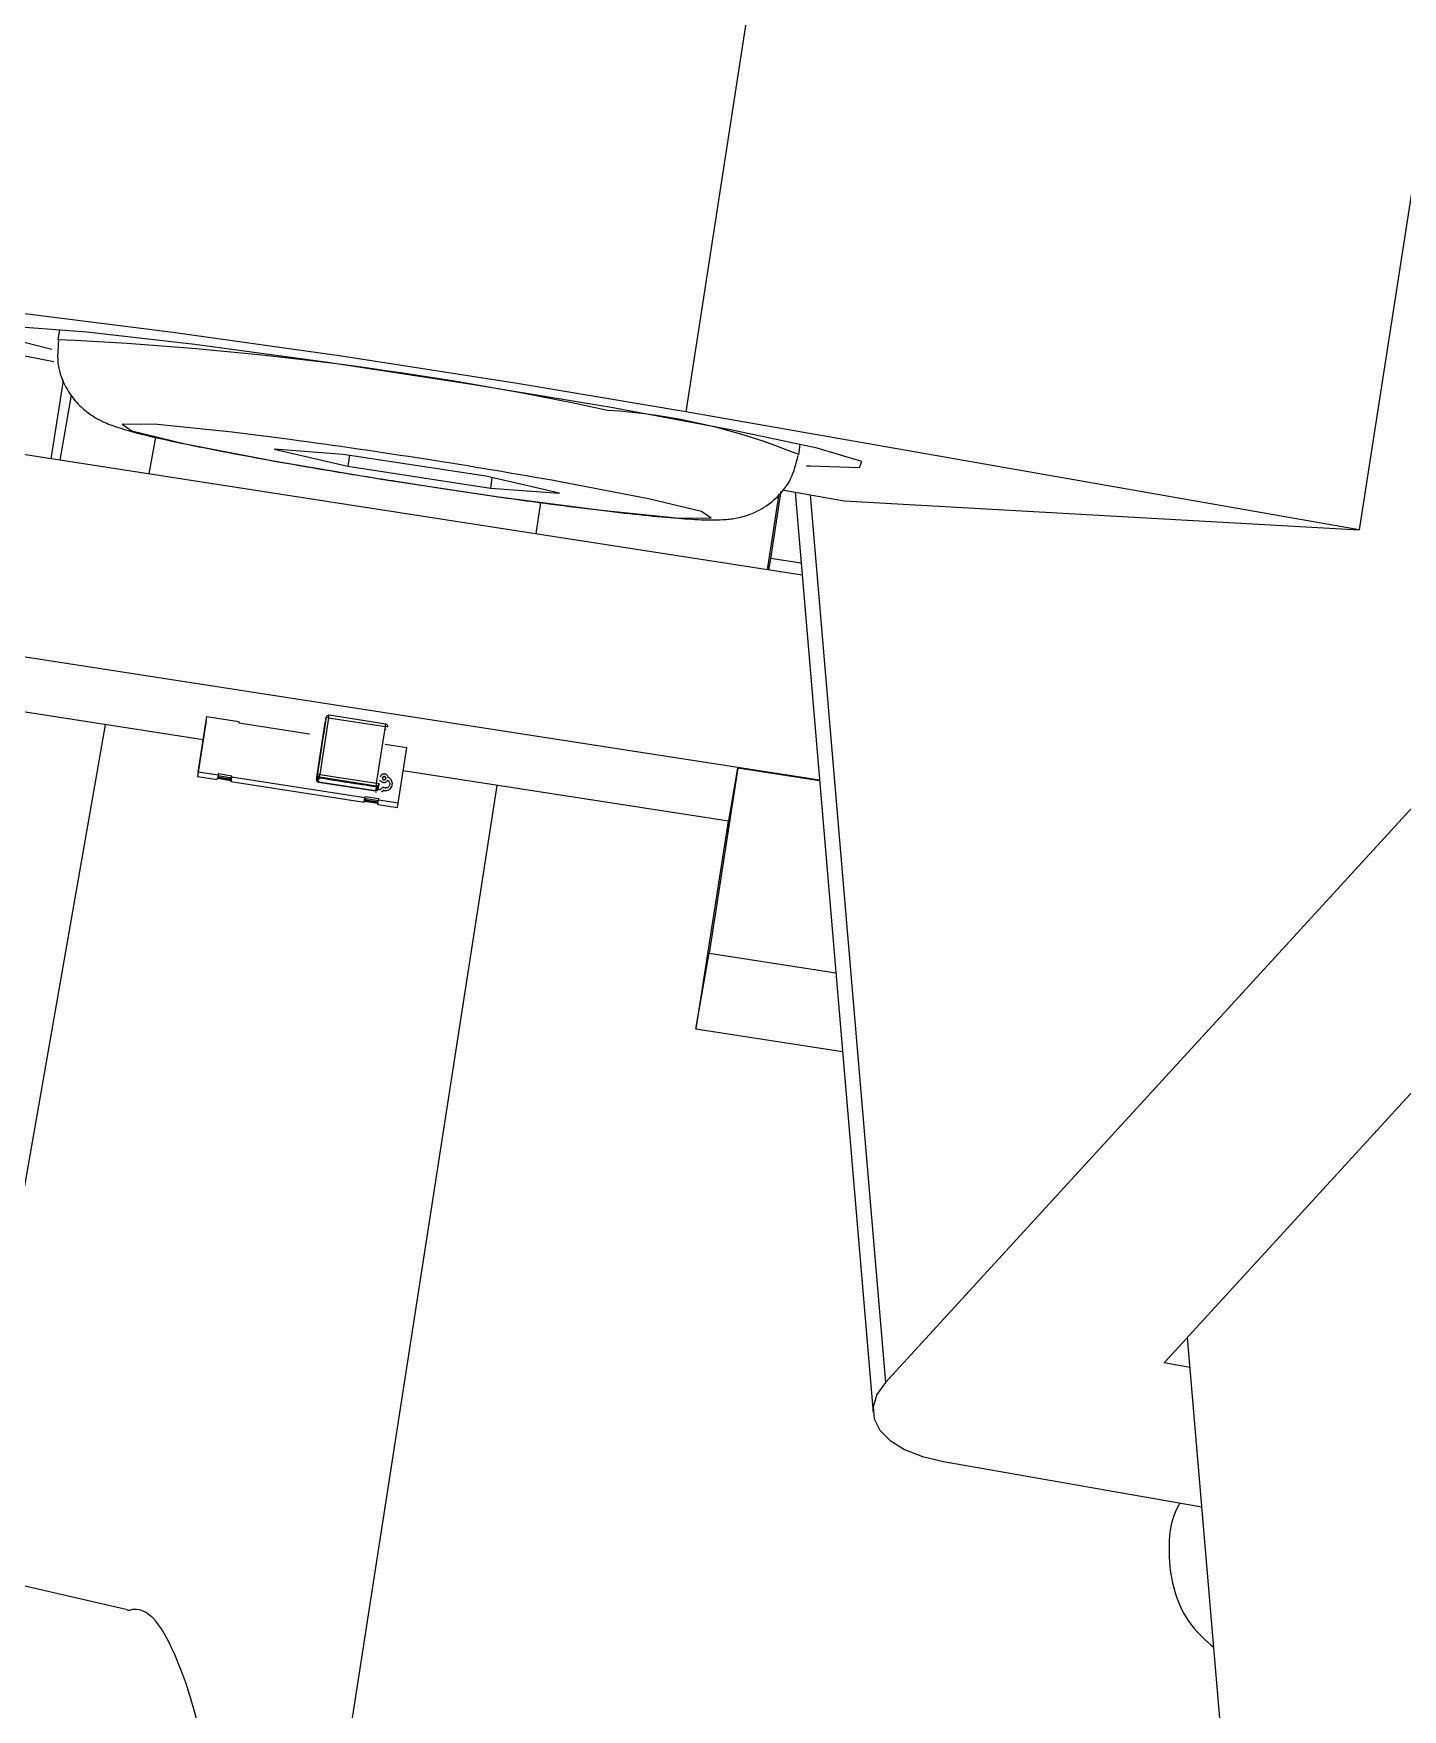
# Model space of a CAD drawing. Header units: millimetres. Extents: x 15 to 2378, y 5 to 1787.
# Drawn here: x 391.995 to 394.186, y 414.385 to 417.068 of the extents above; entities that cross this region are included whole.
import ezdxf

# ---------------------------------------------------------------- set-up
doc = ezdxf.new("R2010")
doc.units = ezdxf.units.MM

msp = doc.modelspace()

# ---------------------------------------------------------------- linework, layer by layer
at = {"color": 7, "linetype": 'Continuous', "lineweight": 25}
for p, q in [((393.1914, 417.4498), (393.0384, 416.4626)), ((394.2693, 417.2608), (394.1162, 416.2735)), ((393.2246, 416.201), (390.4089, 416.6376)), ((392.036, 416.5943), (392.0334, 416.5778)), ((392.0227, 416.3873), (392.0425, 416.5129)), ((392.0371, 416.3851), (392.0555, 416.4892)), ((394.1162, 416.2735), (393.0384, 416.4626)), ((392.1895, 416.422), (392.1792, 416.3631)), ((392.4903, 416.3944), (392.3798, 416.4025)), ((392.3798, 416.4025), (392.4975, 416.3755)), ((393.2193, 416.3939), (393.2218, 416.4104)), ((392.7185, 416.3593), (392.4903, 416.3944)), ((392.5002, 416.3929), (392.4975, 416.3755)), ((392.4975, 416.3755), (392.7257, 416.3404)), ((392.8362, 416.3323), (392.7185, 416.3593)), ((392.7283, 416.357), (392.7257, 416.3404)), ((390.3599, 416.3216), (393.2524, 415.8731)), ((392.7257, 416.3404), (392.8362, 416.3323)), ((393.1876, 416.3313), (393.1687, 416.2096)), ((393.1908, 416.3354), (393.1741, 416.2277)), ((393.1925, 416.3376), (393.2922, 416.3201)), ((393.2133, 416.3339), (393.3383, 414.8598)), ((393.2374, 416.3297), (393.3579, 414.9082)), ((393.2922, 416.3201), (394.1162, 416.2735)), ((392.7989, 416.267), (392.8067, 416.3172)), ((393.1741, 416.2277), (393.1708, 416.2093)), ((393.2229, 416.2201), (393.1741, 416.2277)), ((394.424, 416.0729), (393.3579, 414.9082)), ((392.266, 415.9373), (391.823, 416.006)), ((392.2582, 415.8857), (392.272, 415.9745)), ((392.2707, 415.9676), (392.272, 415.9745)), ((392.272, 415.9745), (392.3233, 415.9665)), ((392.4488, 415.8825), (392.4629, 415.9733)), ((392.4669, 415.9728), (392.4528, 415.882)), ((392.4629, 415.9734), (392.4626, 415.9716)), ((392.4626, 415.9715), (392.4629, 415.9733)), ((392.4629, 415.9733), (392.4629, 415.9733)), ((392.4669, 415.9728), (392.5578, 415.9587)), ((392.5584, 415.9625), (392.4675, 415.9766)), ((392.109, 415.9616), (391.872, 414.6071)), ((392.2707, 415.9676), (392.257, 415.8787)), ((392.3233, 415.9665), (392.323, 415.9646)), ((392.323, 415.9646), (392.4361, 415.947)), ((392.4473, 415.8741), (392.4614, 415.965)), ((392.4617, 415.9668), (392.4614, 415.965)), ((392.4614, 415.965), (392.4617, 415.9667)), ((392.5437, 415.8679), (392.5578, 415.9587)), ((392.5582, 415.9532), (392.5589, 415.9537)), ((392.5617, 415.958), (392.5617, 415.958)), ((392.5573, 415.9303), (392.5921, 415.9249)), ((392.5784, 415.836), (392.5921, 415.9249)), ((393.122, 415.8921), (393.0761, 415.5959)), ((393.1034, 415.7863), (393.122, 415.8921)), ((393.2525, 415.8718), (393.122, 415.8921)), ((393.8039, 414.9398), (394.6966, 415.9152)), ((392.2582, 415.8857), (392.257, 415.8787)), ((392.257, 415.8787), (392.2886, 415.8738)), ((392.2898, 415.8808), (392.2582, 415.8857)), ((392.2886, 415.8738), (392.289, 415.8764)), ((392.2889, 415.8758), (392.3106, 415.8724)), ((392.3088, 415.8734), (392.289, 415.8764)), ((392.2898, 415.8808), (392.2894, 415.8782)), ((392.2894, 415.8782), (392.3091, 415.8751)), ((392.2897, 415.8801), (392.3094, 415.8771)), ((392.2901, 415.8827), (392.2898, 415.8808)), ((392.3119, 415.8794), (392.2901, 415.8827)), ((392.3091, 415.8751), (392.3088, 415.8734)), ((392.3091, 415.8751), (392.3094, 415.8771)), ((392.3116, 415.8774), (392.3103, 415.8704)), ((392.3106, 415.8724), (392.3103, 415.8704)), ((392.3103, 415.8704), (392.5238, 415.8373)), ((392.3106, 415.8724), (392.3119, 415.8794)), ((392.3116, 415.8774), (392.3119, 415.8794)), ((392.525, 415.8443), (392.3116, 415.8774)), ((392.3742, 413.5275), (392.7364, 415.8643)), ((392.4477, 415.8759), (392.4473, 415.8741)), ((392.4485, 415.8807), (392.4488, 415.8825)), ((392.4488, 415.8825), (392.4488, 415.8825)), ((392.4488, 415.8823), (392.4488, 415.8825)), ((392.4491, 415.8721), (392.451, 415.8713)), ((392.4493, 415.8736), (392.45, 415.8741)), ((392.4496, 415.8756), (392.4502, 415.8789)), ((392.4518, 415.8761), (392.4499, 415.877)), ((392.4513, 415.8733), (392.45, 415.8741)), ((392.4507, 415.8696), (392.451, 415.8713)), ((392.4507, 415.8696), (392.5416, 415.8555)), ((392.5416, 415.8555), (392.4507, 415.8696)), ((392.4507, 415.8696), (392.4507, 415.8696)), ((392.4513, 415.8733), (392.4521, 415.8779)), ((392.4518, 415.8761), (392.4521, 415.8779)), ((392.4522, 415.8779), (392.4521, 415.8779)), ((392.4521, 415.8779), (392.5431, 415.8638)), ((392.4528, 415.882), (392.5437, 415.8679)), ((392.5431, 415.8638), (392.5428, 415.862)), ((392.5431, 415.8638), (392.5431, 415.8638)), ((392.545, 415.864), (392.545, 415.864)), ((392.5465, 415.8606), (392.5471, 415.8648)), ((392.5473, 415.8653), (392.5476, 415.8671)), ((392.5476, 415.8671), (392.5476, 415.8671)), ((392.5482, 415.8717), (392.5499, 415.8723)), ((392.5482, 415.8716), (392.5499, 415.8722)), ((392.5493, 415.8784), (392.5493, 415.8783)), ((392.5499, 415.8722), (392.5499, 415.8723)), ((392.5546, 415.8691), (392.5546, 415.8692)), ((392.5615, 415.8726), (392.5615, 415.8727)), ((393.107, 415.8069), (392.5864, 415.8876)), ((392.5063, 415.8608), (392.507, 415.8608)), ((392.5238, 415.8373), (392.525, 415.8443)), ((392.5241, 415.8393), (392.5458, 415.836)), ((392.5253, 415.8463), (392.525, 415.8443)), ((392.547, 415.8429), (392.5253, 415.8463)), ((392.5262, 415.8396), (392.5265, 415.8416)), ((392.5262, 415.8396), (392.5265, 415.8414)), ((392.546, 415.8366), (392.5262, 415.8396)), ((392.5265, 415.8416), (392.5268, 415.8434)), ((392.5265, 415.8414), (392.5268, 415.8434)), ((392.5265, 415.8414), (392.5463, 415.8383)), ((392.5268, 415.8434), (392.5466, 415.8403)), ((392.5419, 415.8572), (392.5416, 415.8555)), ((392.5416, 415.8555), (392.5416, 415.8555)), ((392.5427, 415.862), (392.5422, 415.8592)), ((392.5437, 415.8596), (392.5422, 415.8592)), ((392.543, 415.8527), (392.543, 415.8528)), ((392.5437, 415.8596), (392.5442, 415.8589)), ((392.5445, 415.8608), (392.5448, 415.8629)), ((392.5461, 415.8587), (392.5465, 415.8605)), ((392.5463, 415.8383), (392.5467, 415.8409)), ((392.5463, 415.8383), (392.5466, 415.8403)), ((392.5466, 415.8403), (392.547, 415.8429)), ((392.5467, 415.8409), (392.547, 415.8429)), ((392.5784, 415.836), (392.5467, 415.8409)), ((392.5514, 415.8541), (392.5514, 415.8542)), ((392.5548, 415.8566), (392.5548, 415.8566)), ((392.5563, 415.8562), (392.5563, 415.8563)), ((392.5645, 415.8582), (392.5645, 415.8583)), ((392.5682, 415.8631), (392.5682, 415.8632)), ((392.5455, 415.834), (392.546, 415.8366)), ((392.5458, 415.836), (392.5455, 415.834)), ((392.5455, 415.834), (392.5771, 415.8291)), ((392.5458, 415.836), (392.5459, 415.8366)), ((392.5771, 415.8291), (392.5784, 415.836)), ((393.1063, 415.807), (393.0547, 415.4745)), ((393.1066, 415.8069), (393.1034, 415.7863)), ((393.0547, 415.4745), (393.0761, 415.5959)), ((393.0761, 415.5959), (393.2785, 415.5645)), ((393.0547, 415.4745), (393.2892, 415.4382)), ((393.8412, 414.9806), (393.9472, 413.7304)), ((393.8453, 414.9326), (393.8039, 414.9398)), ((393.4509, 414.782), (393.8642, 414.7095)), ((392.1451, 414.5442), (391.5419, 414.6831))]:
    msp.add_line(p, q, dxfattribs=at)
at = {"color": 7, "linetype": 'Continuous', "lineweight": 25, "flags": 128}
for points in [[(393.0384, 416.4626), (392.7686, 416.5079), (392.4873, 416.5514), (392.2173, 416.5897), (391.9805, 416.6195), (391.7959, 416.6385), (391.6786, 416.6451), (391.6381, 416.6388), (391.6777, 416.6202), (391.7941, 416.5906), (391.9779, 416.5526), (392.0269, 416.5432)], [(392.9189, 416.4693), (392.696, 416.5065), (392.4655, 416.5415), (392.2525, 416.5705), (392.0799, 416.5902), (391.9666, 416.5987), (391.9248, 416.5949), (391.959, 416.5793), (392.0239, 416.5629)], [(393.2316, 416.3762), (393.2377, 416.3758), (393.3164, 416.3734), (393.3202, 416.3832), (393.2489, 416.4041), (393.1101, 416.4339), (392.9189, 416.4693)], [(392.4052, 416.4181), (392.3124, 416.4298), (392.1929, 416.442), (392.1366, 416.4427), (392.1521, 416.432), (392.237, 416.4115), (392.3784, 416.3842), (392.5547, 416.3544), (392.7391, 416.3266), (392.9036, 416.3049), (393.023, 416.2928), (393.0793, 416.2921), (393.0638, 416.3028), (392.979, 416.3233), (392.8376, 416.3506), (392.8376, 416.3506)], [(392.4626, 415.9715), (392.4608, 415.9602), (392.4591, 415.9488), (392.4573, 415.9373), (392.4555, 415.9259), (392.4537, 415.9144), (392.452, 415.9031), (392.4502, 415.8918), (392.4485, 415.8807)], [(392.4617, 415.9667), (392.46, 415.9556), (392.4583, 415.9443), (392.4565, 415.933), (392.4547, 415.9215), (392.453, 415.9101), (392.4512, 415.8986), (392.4494, 415.8872), (392.4477, 415.8759)], [(392.4521, 415.8779), (392.4514, 415.8781), (392.4509, 415.8783)], [(392.5476, 415.8671), (392.5474, 415.8664), (392.5473, 415.866)], [(393.3579, 414.9082), (393.3445, 414.8891), (393.3384, 414.8695), (393.3401, 414.8502), (393.3493, 414.832), (393.3657, 414.8154), (393.3888, 414.8012), (393.4175, 414.7899), (393.4509, 414.782)]]:
    msp.add_lwpolyline(points, dxfattribs=at)
at = {"color": 7, "linetype": 'Continuous', "lineweight": 25}
for centre, radius, start, end in [((391.7976, 411.2563), 5.3267, 77.9089, 87.4626), ((392.8506, 415.4983), 0.9686, 67.6254, 86.2815), ((391.0495, 406.3172), 10.1914, 79.89488, 82.35532), ((392.4668, 415.9727), 0.00399, 81.1577, 171.1608), ((392.4621, 415.9487), 0.0246, 78.9353, 88.254), ((391.478, 416.1272), 1.0009, 351.131, 351.3499), ((391.5689, 416.1131), 1.0009, 351.131, 351.3499), ((392.555, 415.9344), 0.0245, 74.0919, 83.4538), ((392.5578, 415.9586), 0.00399, 351.2163, 81.2132), ((392.4513, 415.8735), 0.004, 171.2163, 261.2132), ((392.4528, 415.8819), 0.00399, 171.2155, 260.027), ((392.4481, 415.8578), 0.0246, 78.9353, 88.254), ((392.4528, 415.8819), 0.004, 260, 261.1859), ((391.1044, 416.0901), 1.3643, 351.0527, 351.2275), ((391.1954, 416.076), 1.3643, 351.0527, 351.2275), ((392.5437, 415.8678), 0.00399, 261.1577, 351.1608), ((392.5437, 415.8678), 0.004, 261.1808, 305.9543), ((392.5409, 415.8436), 0.0245, 74.0919, 83.4538), ((392.5422, 415.8594), 0.004, 261.1577, 351.1608)]:
    msp.add_arc(centre, radius, start, end, dxfattribs=at)
for points, knots in [([(392.0346, 416.5761), (392.0334, 416.563), (392.031, 416.5373), (392.0443, 416.503), (392.0624, 416.4772), (392.0818, 416.4603), (392.0989, 416.4499), (392.1158, 416.4422), (392.145, 416.4321), (392.2004, 416.4184), (392.3198, 416.3943), (392.4535, 416.3704), (392.5437, 416.3563), (392.5747, 416.3515)], [0, 0, 0, 0, 0.046952, 0.091833, 0.129834, 0.16339, 0.193829, 0.228514, 0.29018, 0.476898, 0.677896, 0.889134, 1, 1, 1, 1]), ([(392.5747, 416.3515), (392.6019, 416.3471), (392.687, 416.3334), (392.8286, 416.3138), (392.9721, 416.2962), (393.0558, 416.2896), (393.0926, 416.2889), (393.1224, 416.2923), (393.1521, 416.3015), (393.183, 416.3221), (393.2086, 416.353), (393.2151, 416.3795), (393.2182, 416.3924)], [0, 0, 0, 0, 0.091383, 0.28591, 0.481047, 0.679067, 0.785687, 0.827692, 0.8683, 0.909292, 0.955955, 1, 1, 1, 1]), ([(392.4477, 415.8759), (392.4476, 415.8754), (392.4476, 415.8745), (392.448, 415.8735), (392.4483, 415.873), (392.4483, 415.8729)], [0, 0, 0, 0, 0.446653, 0.893458, 1, 1, 1, 1]), ([(392.4492, 415.8778), (392.449, 415.8782), (392.4485, 415.879), (392.4484, 415.88), (392.4485, 415.8806), (392.4485, 415.8807)], [0, 0, 0, 0, 0.439825, 0.880454, 1, 1, 1, 1]), ([(392.45, 415.8741), (392.4499, 415.8743), (392.4496, 415.8747), (392.4496, 415.8752), (392.4496, 415.8755), (392.4496, 415.8756)], [0, 0, 0, 0, 0.434526, 0.868766, 1, 1, 1, 1]), ([(392.5473, 415.8654), (392.5472, 415.8649), (392.547, 415.864), (392.5463, 415.8632), (392.5458, 415.8629), (392.5458, 415.8628)], [0, 0, 0, 0, 0.446653, 0.893458, 1, 1, 1, 1]), ([(392.5567, 415.8826), (392.5559, 415.8827), (392.5544, 415.8827), (392.5522, 415.8819), (392.5505, 415.8804), (392.5495, 415.8791), (392.5493, 415.8784), (392.5493, 415.8784)], [0, 0, 0, 0, 0.247274, 0.493668, 0.74212, 0.993259, 1, 1, 1, 1]), ([(392.5499, 415.8723), (392.5504, 415.8717), (392.5513, 415.8705), (392.553, 415.8696), (392.5541, 415.8693), (392.5546, 415.8692)], [0, 0, 0, 0, 0.380672, 0.763106, 1, 1, 1, 1]), ([(392.5499, 415.8722), (392.5504, 415.8716), (392.5512, 415.8704), (392.553, 415.8695), (392.5541, 415.8692), (392.5546, 415.8691)], [0, 0, 0, 0, 0.380672, 0.7631061, 1, 1, 1, 1]), ([(392.5561, 415.8786), (392.5557, 415.8786), (392.5552, 415.8787), (392.5545, 415.8785), (392.5541, 415.8782), (392.5537, 415.8779), (392.5533, 415.8773), (392.5531, 415.8764), (392.553, 415.8755), (392.5532, 415.8748), (392.5534, 415.8744), (392.5537, 415.8741), (392.5543, 415.8737), (392.5549, 415.8735), (392.5553, 415.8734)], [0, 0, 0, 0, 0.134021, 0.192361, 0.247869, 0.30337, 0.36169, 0.495639, 0.627904, 0.685171, 0.740173, 0.796306, 0.856777, 1, 1, 1, 1]), ([(392.5531, 415.8764), (392.5532, 415.8767), (392.5534, 415.8773), (392.5541, 415.8781), (392.555, 415.8786), (392.5557, 415.8785), (392.5561, 415.8785)], [0, 0, 0, 0, 0.240148, 0.488585, 0.738559, 1, 1, 1, 1]), ([(392.5546, 415.8692), (392.5553, 415.8692), (392.5568, 415.8691), (392.559, 415.8699), (392.5606, 415.8712), (392.5613, 415.8722), (392.5615, 415.8727)], [0, 0, 0, 0, 0.271167, 0.54233, 0.820183, 1, 1, 1, 1]), ([(392.5546, 415.8691), (392.5553, 415.8691), (392.5568, 415.869), (392.559, 415.8698), (392.5606, 415.8711), (392.5612, 415.8721), (392.5615, 415.8726)], [0, 0, 0, 0, 0.271167, 0.54233, 0.820183, 1, 1, 1, 1]), ([(392.5553, 415.8734), (392.5557, 415.8734), (392.5562, 415.8734), (392.5569, 415.8736), (392.5573, 415.8738), (392.5577, 415.8741), (392.5581, 415.8747), (392.5583, 415.8756), (392.5584, 415.8765), (392.5582, 415.8772), (392.558, 415.8776), (392.5577, 415.878), (392.5571, 415.8784), (392.5565, 415.8785), (392.5561, 415.8786)], [0, 0, 0, 0, 0.133941, 0.192257, 0.247755, 0.30326, 0.361597, 0.49561, 0.627859, 0.685116, 0.740111, 0.796245, 0.856727, 1, 1, 1, 1]), ([(392.5561, 415.8785), (392.5564, 415.8784), (392.5571, 415.8782), (392.5578, 415.8775), (392.5583, 415.8766), (392.5584, 415.8755), (392.558, 415.8745), (392.5573, 415.8738), (392.5568, 415.8736), (392.5565, 415.8735)], [0, 0, 0, 0, 0.148646, 0.293987, 0.440227, 0.593175, 0.746123, 0.892363, 1, 1, 1, 1]), ([(392.5623, 415.8771), (392.5621, 415.8778), (392.5617, 415.8792), (392.5603, 415.881), (392.5585, 415.8822), (392.5572, 415.8825), (392.5567, 415.8826)], [0, 0, 0, 0, 0.260657, 0.522068, 0.789185, 1, 1, 1, 1]), ([(392.5646, 415.8659), (392.5644, 415.8652), (392.564, 415.8637), (392.5626, 415.8619), (392.5606, 415.8606), (392.5586, 415.8601), (392.5574, 415.8602), (392.5569, 415.8603)], [0, 0, 0, 0, 0.214036, 0.427311, 0.642367, 0.859748, 1, 1, 1, 1]), ([(392.5615, 415.8727), (392.5621, 415.8722), (392.5634, 415.8712), (392.5645, 415.869), (392.5647, 415.8672), (392.5646, 415.8662), (392.5646, 415.8659)], [0, 0, 0, 0, 0.302568, 0.605586, 0.903273, 1, 1, 1, 1]), ([(392.5615, 415.8726), (392.5621, 415.8721), (392.5634, 415.8711), (392.5644, 415.8689), (392.5647, 415.8671), (392.5646, 415.8661), (392.5646, 415.8658)], [0, 0, 0, 0, 0.302568, 0.605586, 0.903273, 1, 1, 1, 1]), ([(392.5671, 415.8731), (392.5668, 415.8736), (392.566, 415.8746), (392.5644, 415.876), (392.5631, 415.8767), (392.5623, 415.8771)], [0, 0, 0, 0, 0.291101, 0.571484, 1, 1, 1, 1]), ([(392.5645, 415.8583), (392.5654, 415.8591), (392.5672, 415.8607), (392.5684, 415.8634), (392.5687, 415.865), (392.5688, 415.8654)], [0, 0, 0, 0, 0.425197, 0.851174, 1, 1, 1, 1]), ([(392.5688, 415.8654), (392.5689, 415.8666), (392.569, 415.8691), (392.568, 415.8716), (392.5672, 415.8729), (392.5671, 415.8731)], [0, 0, 0, 0, 0.455344, 0.910472, 1, 1, 1, 1]), ([(392.505, 415.8611), (392.5051, 415.8611), (392.5055, 415.861), (392.5059, 415.8609), (392.5063, 415.8608)], [0, 0, 0, 0, 0.180467, 1, 1, 1, 1]), ([(392.5445, 415.8609), (392.5444, 415.8607), (392.5443, 415.8602), (392.544, 415.8598), (392.5437, 415.8596), (392.5437, 415.8596)], [0, 0, 0, 0, 0.440843, 0.881858, 1, 1, 1, 1]), ([(392.5449, 415.858), (392.5452, 415.8583), (392.5459, 415.8589), (392.5463, 415.8599), (392.5464, 415.8605), (392.5465, 415.8606)], [0, 0, 0, 0, 0.439825, 0.880454, 1, 1, 1, 1]), ([(392.5535, 415.8618), (392.5529, 415.8609), (392.5517, 415.8591), (392.5494, 415.8575), (392.5478, 415.8572), (392.5473, 415.8571)], [0, 0, 0, 0, 0.401635, 0.802633, 1, 1, 1, 1]), ([(392.5514, 415.8541), (392.5518, 415.8543), (392.5525, 415.8546), (392.5536, 415.8555), (392.5543, 415.8561), (392.5548, 415.8566)], [0, 0, 0, 0, 0.285229, 0.570345, 1, 1, 1, 1]), ([(392.5514, 415.8542), (392.5518, 415.8544), (392.5525, 415.8547), (392.5536, 415.8556), (392.5544, 415.8562), (392.5548, 415.8566)], [0, 0, 0, 0, 0.285229, 0.570345, 1, 1, 1, 1]), ([(392.5569, 415.8603), (392.5565, 415.8603), (392.5558, 415.8605), (392.5546, 415.861), (392.5539, 415.8615), (392.5535, 415.8618)], [0, 0, 0, 0, 0.2891907, 0.5781755, 1, 1, 1, 1]), ([(392.5548, 415.8566), (392.5549, 415.8565), (392.5552, 415.8564), (392.5557, 415.8563), (392.5561, 415.8562), (392.5563, 415.8562)], [0, 0, 0, 0, 0.261766, 0.523548, 1, 1, 1, 1]), ([(392.5548, 415.8566), (392.5549, 415.8566), (392.555, 415.8566), (392.5552, 415.8565), (392.5554, 415.8565), (392.5556, 415.8564), (392.5558, 415.8564), (392.556, 415.8563), (392.5562, 415.8563), (392.5563, 415.8563)], [0, 0, 0, 0, 0.130861, 0.261723, 0.392585, 0.52345, 0.654318, 0.78519, 1, 1, 1, 1]), ([(392.5563, 415.8563), (392.5576, 415.8562), (392.56, 415.8561), (392.5628, 415.8571), (392.5641, 415.858), (392.5645, 415.8583)], [0, 0, 0, 0, 0.425842, 0.851658, 1, 1, 1, 1]), ([(392.5563, 415.8562), (392.5575, 415.8561), (392.56, 415.856), (392.5628, 415.857), (392.5641, 415.858), (392.5645, 415.8582)], [0, 0, 0, 0, 0.425842, 0.851658, 1, 1, 1, 1]), ([(392.5645, 415.8582), (392.5654, 415.859), (392.567, 415.8604), (392.5678, 415.8623), (392.5681, 415.8632)], [0, 0, 0, 0, 0.57867, 1, 1, 1, 1]), ([(393.8295, 414.7156), (393.8287, 414.7143), (393.8157, 414.6942), (393.8094, 414.6457), (393.8157, 414.5792), (393.8417, 414.5213), (393.8709, 414.4954), (393.8833, 414.4844)], [0, 0, 0, 0, 0.017745, 0.280876, 0.544006, 0.807137, 1, 1, 1, 1]), ([(392.2417, 413.5508), (392.2506, 413.6019), (392.2788, 413.7644), (392.2918, 414.0279), (392.2786, 414.2994), (392.2275, 414.4739), (392.1788, 414.5546), (392.1458, 414.543), (392.1448, 414.5427)], [0, 0, 0, 0, 0.1025382, 0.3255074, 0.5484497, 0.7711265, 0.9934313, 1, 1, 1, 1])]:
    msp.add_open_spline(points, degree=3, knots=knots, dxfattribs=at)
for points in [[(392.5428, 415.862), (392.5276, 415.8643), (392.4972, 415.8687), (392.467, 415.8737), (392.4518, 415.8761)], [(392.544, 415.8574), (392.5436, 415.8573), (392.543, 415.8571), (392.5423, 415.8572), (392.5419, 415.8572)], [(392.5428, 415.862), (392.5431, 415.862), (392.5438, 415.862), (392.5445, 415.8622), (392.5448, 415.8623)]]:
    msp.add_open_spline(points, degree=3, dxfattribs=at)

doc.saveas('drawing.dxf')
